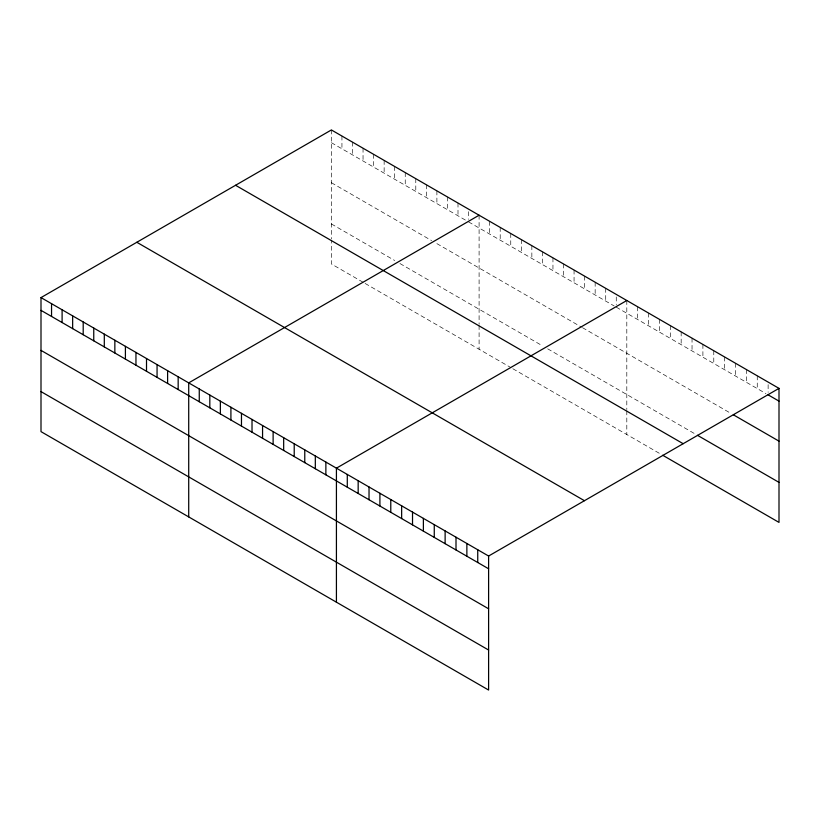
<?xml version="1.0" encoding="UTF-8"?>
<svg xmlns="http://www.w3.org/2000/svg" width="820" height="820" viewBox="0 0 820 820"><rect width="100%" height="100%" fill="white"/><g stroke="black" fill="none" stroke-linecap="round" stroke-linejoin="round"><path stroke-width="0.61" stroke-dasharray="4.1 3.07" d="M331.393 142.7L466.436 220.672M468.548 221.892L614.149 305.952M616.261 307.172L765.952 393.6M331.393 182.716L431.617 240.588M436.896 243.632L581.441 327.088M582.497 327.692L731.173 413.536M331.393 223.952L394.697 260.504M399.965 263.548L542.409 345.784M547.678 348.828L696.385 434.682M363.045 282.244L331.393 263.968L331.393 240.209M365.146 283.464L510.757 367.524M512.859 368.744L659.423 453.357M768.125 384.652L768.125 392.298M757.26 375.827L757.26 388.577M746.384 369.543L746.384 382.304M735.519 363.27L735.519 376.021M724.644 356.997L724.644 369.748M713.779 350.714L713.779 363.475M702.904 344.441L702.904 357.192M692.039 338.168L692.039 350.919M681.164 331.895L681.164 344.646M670.299 325.612L670.299 338.363M659.423 319.339L659.423 332.09M648.548 313.066L648.548 325.817M637.683 306.782L637.683 319.544M626.808 300.51L626.808 409.518M626.808 410.769L626.808 434.528M616.261 296.973L616.261 304.62M605.713 288.322L605.713 301.083M595.156 282.234L595.156 294.985M584.609 276.145L584.609 288.896M574.061 270.057L574.061 282.808M563.504 263.958L563.504 276.709M552.957 257.87L552.957 270.62M542.409 251.781L542.409 264.532M531.852 245.682L531.852 258.443M521.305 239.594L521.305 252.345M510.757 233.505L510.757 246.256M500.2 227.417L500.2 240.168M489.653 221.318L489.653 234.069M479.095 215.229L479.095 324.238M479.095 325.489L479.095 349.248M468.548 211.693L468.548 219.34M458.001 203.042L458.001 215.803M447.443 196.954L447.443 209.705M436.896 190.865L436.896 203.616M426.349 184.777L426.349 197.528M415.791 178.678L415.791 191.429M405.244 172.589L405.244 185.34M394.697 166.501L394.697 179.252M384.139 160.402L384.139 173.163M373.592 154.314L373.592 167.065M363.045 148.225L363.045 160.976M352.487 142.137L352.487 154.888M341.94 136.038L341.94 148.789M331.393 129.95L331.393 238.958"/><path stroke-width="1.23" d="M41 297.598L488.607 556.032L488.607 690.05L41 431.627L41 297.598L331.393 129.95L779 388.372L779 522.401L662.683 455.243M479.095 215.229L188.713 382.878L188.713 516.907M626.808 300.51L336.425 468.169L336.425 602.188M488.607 556.032L779 388.372M768.125 394.851L779 401.123M733.346 414.787L779 441.15M697.471 435.307L779 482.375M235.555 185.279L683.173 443.702M136.827 242.279L584.445 500.702M41 310.36L488.607 568.783M41 350.376L488.607 608.799M41 391.601L488.607 650.034M477.742 549.749L477.742 562.51M466.867 543.476L466.867 556.226M456.002 537.202L456.002 549.953M445.127 530.929L445.127 543.68M434.262 524.646L434.262 537.397M423.386 518.373L423.386 531.124M412.521 512.1L412.521 524.851M401.646 505.817L401.646 518.578M390.781 499.544L390.781 512.295M379.906 493.271L379.906 506.022M369.031 486.988L369.031 499.749M358.166 480.715L358.166 493.466M347.29 474.442L347.29 487.193M325.868 462.07L325.868 474.821M315.321 455.981L315.321 468.732M304.773 449.893L304.773 462.644M294.216 443.794L294.216 456.555M283.669 437.706L283.669 450.457M273.121 431.617L273.121 444.368M262.564 425.529L262.564 438.28M252.017 419.43L252.017 432.181M241.469 413.341L241.469 426.092M230.912 407.253L230.912 420.004M220.365 401.154L220.365 413.915M209.817 395.066L209.817 407.817M199.26 388.977L199.26 401.728M178.165 376.79L178.165 389.541M167.608 370.702L167.608 383.452M157.061 364.613L157.061 377.364M146.513 358.514L146.513 371.265M135.956 352.426L135.956 365.177M125.409 346.337L125.409 359.088M114.851 340.238L114.851 353M104.304 334.15L104.304 346.901M93.757 328.061L93.757 340.812M83.199 321.973L83.199 334.724M72.652 315.874L72.652 328.625M62.105 309.786L62.105 322.537M51.547 303.697L51.547 316.448"/></g></svg>
